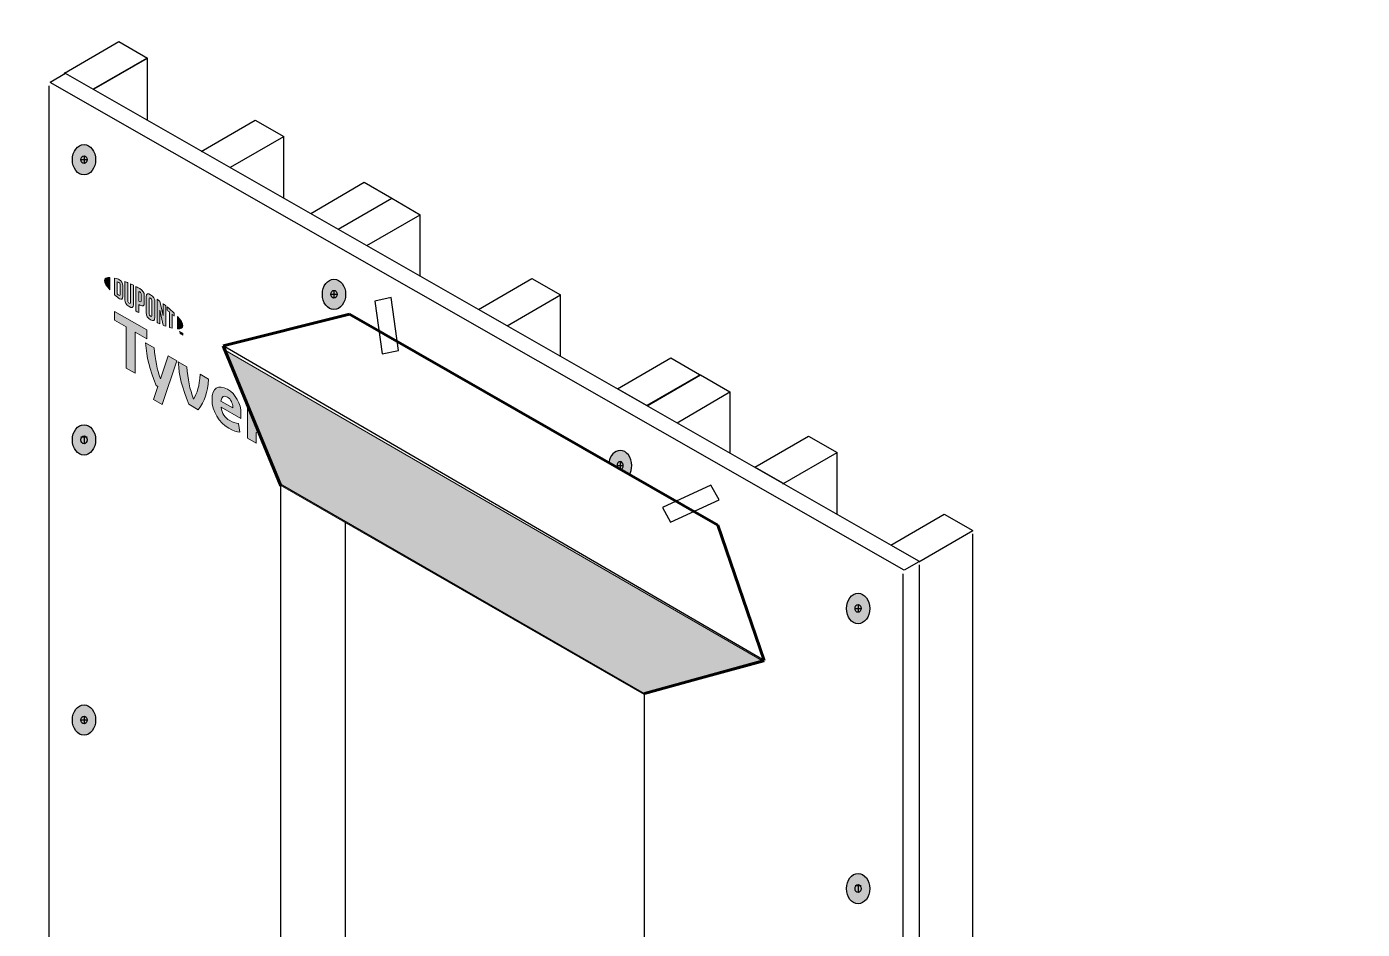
# Model space of a CAD drawing. Header units: inches. Extents: x -20.8 to 74.7, y -53.7 to 19.1.
# Drawn here: x -6.24 to -0.4, y 9.37 to 13.32 of the extents above; entities that cross this region are included whole.
import ezdxf

# ---------------------------------------------------------------- set-up
doc = ezdxf.new("R2010")
doc.units = ezdxf.units.IN
doc.header["$MEASUREMENT"] = 0
for name, color, linetype, lineweight in [('.ATI-HATCH', 7, 'Continuous', 0), ('G-ANNO-TTLB', 7, 'Continuous', 0), ('LOGOS', 7, 'Continuous', 0), ('TYVEK', 7, 'Continuous', 0)]:
    doc.layers.add(name, color=color, linetype=linetype, lineweight=lineweight)

# ---------------------------------------------------------------- blocks, each defined once
blk = doc.blocks.new('Block_115')
at = {"layer": 'TYVEK', "true_color": 0x003b71, "transparency": 33554687}
h = blk.add_hatch(color=156, dxfattribs=at)
h.dxf.hatch_style = 2
edge = h.paths.add_edge_path()
edge.add_spline(control_points=[(-3.5971, 11.3996), (-3.5971, 11.3853), (-3.6006, 11.372), (-3.6064, 11.3611), (-3.6064, 11.3611), (-3.645, 11.3832), (-3.645, 11.3832), (-3.645, 11.3832), (-3.6481, 11.385), (-3.6481, 11.385), (-3.6481, 11.385), (-3.6598, 11.3917), (-3.6598, 11.3917), (-3.6598, 11.3917), (-3.6978, 11.4135), (-3.6978, 11.4135), (-3.6929, 11.4435), (-3.6725, 11.466), (-3.6481, 11.466), (-3.6199, 11.466), (-3.5971, 11.4363), (-3.5971, 11.3996)], knot_values=[0, 0, 0, 0, 1, 1, 1, 2, 2, 2, 3, 3, 3, 4, 4, 4, 5, 5, 5, 6, 6, 6, 7, 7, 7, 7], degree=3, periodic=0)
at = {"layer": 'TYVEK', "color": 252, "lineweight": 25, "true_color": 0x838484}
blk.add_line((-3.6616, 11.4), (-3.6345, 11.4), dxfattribs=at)
blk.add_lwpolyline([(-3.6481, 11.4171), (-3.6481, 11.4), (-3.6481, 11.385)], dxfattribs=at)
at = {"layer": 'TYVEK', "color": 18, "lineweight": 25, "true_color": 0x000000}
blk.add_open_spline([(-3.5971, 11.3996), (-3.5971, 11.3853), (-3.6006, 11.372), (-3.6064, 11.3611), (-3.6064, 11.3611), (-3.645, 11.3832), (-3.645, 11.3832), (-3.645, 11.3832), (-3.6481, 11.385), (-3.6481, 11.385), (-3.6481, 11.385), (-3.6598, 11.3917), (-3.6598, 11.3917), (-3.6598, 11.3917), (-3.6978, 11.4135), (-3.6978, 11.4135), (-3.6929, 11.4435), (-3.6725, 11.466), (-3.6481, 11.466), (-3.6199, 11.466), (-3.5971, 11.4363), (-3.5971, 11.3996)], degree=3, knots=[0, 0, 0, 0, 1, 1, 1, 2, 2, 2, 3, 3, 3, 4, 4, 4, 5, 5, 5, 6, 6, 6, 7, 7, 7, 7], dxfattribs=at)
at = {"layer": 'TYVEK', "color": 252, "lineweight": 25, "true_color": 0x838484}
blk.add_open_spline([(-3.6345, 11.4), (-3.6345, 11.3918), (-3.6391, 11.385), (-3.645, 11.3832), (-3.645, 11.3832), (-3.6481, 11.385), (-3.6481, 11.385), (-3.6481, 11.385), (-3.6598, 11.3917), (-3.6598, 11.3917), (-3.661, 11.3942), (-3.6616, 11.397), (-3.6616, 11.4), (-3.6616, 11.4095), (-3.6554, 11.4171), (-3.6481, 11.4171), (-3.6406, 11.4171), (-3.6345, 11.4095), (-3.6345, 11.4)], degree=3, knots=[0, 0, 0, 0, 1, 1, 1, 2, 2, 2, 3, 3, 3, 4, 4, 4, 5, 5, 5, 6, 6, 6, 6], dxfattribs=at)
blk = doc.blocks.new('Block_116')
at = {"layer": 'TYVEK', "true_color": 0x003b71, "transparency": 33554687}
h = blk.add_hatch(color=156, dxfattribs=at)
h.dxf.hatch_style = 2
edge = h.paths.add_edge_path()
edge.add_ellipse((-4.8992, 12.1482), major_axis=(0, 0.0664), ratio=0.766948, start_angle=0, end_angle=360)
at = {"layer": 'TYVEK', "color": 252, "lineweight": 25, "true_color": 0x838484}
for p, q in [((-4.9128, 12.1486), (-4.8857, 12.1486)), ((-4.8992, 12.1657), (-4.8992, 12.1314))]:
    blk.add_line(p, q, dxfattribs=at)
at = {"layer": 'TYVEK', "color": 18, "lineweight": 25, "true_color": 0x000000}
blk.add_ellipse((-4.8992, 12.1482), major_axis=(0, 0.0664), ratio=0.766948, dxfattribs=at)
at = {"layer": 'TYVEK', "color": 252, "lineweight": 25, "true_color": 0x838484}
blk.add_ellipse((-4.8992, 12.1486), major_axis=(0, 0.0171), ratio=0.788846, dxfattribs=at)
blk = doc.blocks.new('Block_117')
at = {"layer": 'TYVEK', "color": 18, "lineweight": 25, "true_color": 0x000000}
blk.add_lwpolyline([(-5.9632, 12.76)], dxfattribs=at)
blk = doc.blocks.new('Block_114')
at = {"layer": 'TYVEK', "color": 18, "lineweight": 25, "true_color": 0x000000}
blk.add_lwpolyline([(-2.6566, 9.4495)], dxfattribs=at)
at = {"layer": 'TYVEK'}
for name in ['Block_117', 'Block_116', 'Block_115']:
    blk.add_blockref(name, (0, 0), dxfattribs=at)
blk = doc.blocks.new('Block_119')
at = {"layer": 'TYVEK', "true_color": 0x003b71, "transparency": 33554687}
h = blk.add_hatch(color=156, dxfattribs=at)
h.dxf.hatch_style = 2
edge = h.paths.add_edge_path()
edge.add_ellipse((-2.6076, 10.7753), major_axis=(0, 0.0664), ratio=0.766948, start_angle=0, end_angle=360)
at = {"layer": 'TYVEK', "color": 252, "lineweight": 25, "true_color": 0x838484}
for p, q in [((-2.6211, 10.7757), (-2.5941, 10.7757)), ((-2.6076, 10.7928), (-2.6076, 10.7586))]:
    blk.add_line(p, q, dxfattribs=at)
at = {"layer": 'TYVEK', "color": 18, "lineweight": 25, "true_color": 0x000000}
blk.add_ellipse((-2.6076, 10.7753), major_axis=(0, 0.0664), ratio=0.766948, dxfattribs=at)
at = {"layer": 'TYVEK', "color": 252, "lineweight": 25, "true_color": 0x838484}
blk.add_ellipse((-2.6076, 10.7757), major_axis=(0, 0.0171), ratio=0.788846, dxfattribs=at)
blk = doc.blocks.new('Block_120')
at = {"layer": 'TYVEK', "true_color": 0x003b71, "transparency": 33554687}
h = blk.add_hatch(color=156, dxfattribs=at)
h.dxf.hatch_style = 2
edge = h.paths.add_edge_path()
edge.add_ellipse((-2.6076, 4.6536), major_axis=(0, 0.0664), ratio=0.766948, start_angle=0, end_angle=360)
at = {"layer": 'TYVEK', "color": 252, "lineweight": 25, "true_color": 0x838484}
for p, q in [((-2.6211, 4.654), (-2.5941, 4.654)), ((-2.6076, 4.6712), (-2.6076, 4.6369))]:
    blk.add_line(p, q, dxfattribs=at)
at = {"layer": 'TYVEK', "color": 18, "lineweight": 25, "true_color": 0x000000}
blk.add_ellipse((-2.6076, 4.6536), major_axis=(0, 0.0664), ratio=0.766948, dxfattribs=at)
at = {"layer": 'TYVEK', "color": 252, "lineweight": 25, "true_color": 0x838484}
blk.add_ellipse((-2.6076, 4.654), major_axis=(0, 0.0171), ratio=0.788846, dxfattribs=at)
blk = doc.blocks.new('Block_121')
at = {"layer": 'TYVEK', "true_color": 0x003b71, "transparency": 33554687}
h = blk.add_hatch(color=156, dxfattribs=at)
h.dxf.hatch_style = 2
edge = h.paths.add_edge_path()
edge.add_ellipse((-2.6076, 8.3266), major_axis=(0, 0.0664), ratio=0.766948, start_angle=0, end_angle=360)
at = {"layer": 'TYVEK', "color": 252, "lineweight": 25, "true_color": 0x838484}
for p, q in [((-2.6211, 8.327), (-2.5941, 8.327)), ((-2.6076, 8.3442), (-2.6076, 8.3099))]:
    blk.add_line(p, q, dxfattribs=at)
at = {"layer": 'TYVEK', "color": 18, "lineweight": 25, "true_color": 0x000000}
blk.add_ellipse((-2.6076, 8.3266), major_axis=(0, 0.0664), ratio=0.766948, dxfattribs=at)
at = {"layer": 'TYVEK', "color": 252, "lineweight": 25, "true_color": 0x838484}
blk.add_ellipse((-2.6076, 8.327), major_axis=(0, 0.0171), ratio=0.788846, dxfattribs=at)
blk = doc.blocks.new('Block_122')
at = {"layer": 'TYVEK', "true_color": 0x003b71, "transparency": 33554687}
h = blk.add_hatch(color=156, dxfattribs=at)
h.dxf.hatch_style = 2
edge = h.paths.add_edge_path()
edge.add_ellipse((-2.6076, 9.551), major_axis=(0, 0.0664), ratio=0.766948, start_angle=0, end_angle=360)
at = {"layer": 'TYVEK', "color": 252, "lineweight": 25, "true_color": 0x838484}
for p, q in [((-2.6211, 9.5649), (-2.5941, 9.5649)), ((-2.6076, 9.5685), (-2.6076, 9.5342))]:
    blk.add_line(p, q, dxfattribs=at)
at = {"layer": 'TYVEK', "color": 18, "lineweight": 25, "true_color": 0x000000}
blk.add_ellipse((-2.6076, 9.551), major_axis=(0, 0.0664), ratio=0.766948, dxfattribs=at)
at = {"layer": 'TYVEK', "color": 252, "lineweight": 25, "true_color": 0x838484}
blk.add_ellipse((-2.6076, 9.5514), major_axis=(0, 0.0171), ratio=0.788846, dxfattribs=at)
blk = doc.blocks.new('Block_123')
at = {"layer": 'TYVEK', "true_color": 0x003b71, "transparency": 33554687}
h = blk.add_hatch(color=156, dxfattribs=at)
h.dxf.hatch_style = 2
edge = h.paths.add_edge_path()
edge.add_ellipse((-2.6076, 7.1023), major_axis=(0, 0.0664), ratio=0.766948, start_angle=0, end_angle=360)
at = {"layer": 'TYVEK', "color": 252, "lineweight": 25, "true_color": 0x838484}
for p, q in [((-2.6211, 7.1027), (-2.5941, 7.1027)), ((-2.6076, 7.1198), (-2.6076, 7.0856))]:
    blk.add_line(p, q, dxfattribs=at)
at = {"layer": 'TYVEK', "color": 18, "lineweight": 25, "true_color": 0x000000}
blk.add_ellipse((-2.6076, 7.1023), major_axis=(0, 0.0664), ratio=0.766948, dxfattribs=at)
at = {"layer": 'TYVEK', "color": 252, "lineweight": 25, "true_color": 0x838484}
blk.add_ellipse((-2.6076, 7.1027), major_axis=(0, 0.0171), ratio=0.788846, dxfattribs=at)
blk = doc.blocks.new('Block_124')
at = {"layer": 'TYVEK', "true_color": 0x003b71, "transparency": 33554687}
h = blk.add_hatch(color=156, dxfattribs=at)
h.dxf.hatch_style = 2
edge = h.paths.add_edge_path()
edge.add_ellipse((-2.6076, 5.878), major_axis=(0, 0.0664), ratio=0.766948, start_angle=0, end_angle=360)
at = {"layer": 'TYVEK', "color": 252, "lineweight": 25, "true_color": 0x838484}
for p, q in [((-2.6211, 5.8784), (-2.5941, 5.8784)), ((-2.6076, 5.8955), (-2.6076, 5.8612))]:
    blk.add_line(p, q, dxfattribs=at)
at = {"layer": 'TYVEK', "color": 18, "lineweight": 25, "true_color": 0x000000}
blk.add_ellipse((-2.6076, 5.878), major_axis=(0, 0.0664), ratio=0.766948, dxfattribs=at)
at = {"layer": 'TYVEK', "color": 252, "lineweight": 25, "true_color": 0x838484}
blk.add_ellipse((-2.6076, 5.8784), major_axis=(0, 0.0171), ratio=0.788846, dxfattribs=at)
blk = doc.blocks.new('Block_118')
at = {"layer": 'TYVEK'}
for name in ['Block_119', 'Block_122', 'Block_121', 'Block_123', 'Block_124', 'Block_120']:
    blk.add_blockref(name, (0, 0), dxfattribs=at)
blk = doc.blocks.new('Block_126')
at = {"layer": 'TYVEK', "true_color": 0x003b71, "transparency": 33554687}
h = blk.add_hatch(color=156, dxfattribs=at)
h.dxf.hatch_style = 2
edge = h.paths.add_edge_path()
edge.add_ellipse((-5.9922, 12.7364), major_axis=(0, 0.0664), ratio=0.766948, start_angle=0, end_angle=360)
at = {"layer": 'TYVEK', "color": 252, "lineweight": 25, "true_color": 0x838484}
for p, q in [((-6.0057, 12.7369), (-5.9787, 12.7369)), ((-5.9922, 12.754), (-5.9922, 12.7197))]:
    blk.add_line(p, q, dxfattribs=at)
at = {"layer": 'TYVEK', "color": 18, "lineweight": 25, "true_color": 0x000000}
blk.add_ellipse((-5.9922, 12.7364), major_axis=(0, 0.0664), ratio=0.766948, dxfattribs=at)
at = {"layer": 'TYVEK', "color": 252, "lineweight": 25, "true_color": 0x838484}
blk.add_ellipse((-5.9922, 12.7369), major_axis=(0, 0.0171), ratio=0.788846, dxfattribs=at)
blk = doc.blocks.new('Block_127')
at = {"layer": 'TYVEK', "true_color": 0x003b71, "transparency": 33554687}
h = blk.add_hatch(color=156, dxfattribs=at)
h.dxf.hatch_style = 2
edge = h.paths.add_edge_path()
edge.add_ellipse((-5.9922, 6.6148), major_axis=(0, 0.0664), ratio=0.766948, start_angle=0, end_angle=360)
at = {"layer": 'TYVEK', "color": 252, "lineweight": 25, "true_color": 0x838484}
for p, q in [((-6.0057, 6.6152), (-5.9787, 6.6152)), ((-5.9922, 6.6323), (-5.9922, 6.5981))]:
    blk.add_line(p, q, dxfattribs=at)
at = {"layer": 'TYVEK', "color": 18, "lineweight": 25, "true_color": 0x000000}
blk.add_ellipse((-5.9922, 6.6148), major_axis=(0, 0.0664), ratio=0.766948, dxfattribs=at)
at = {"layer": 'TYVEK', "color": 252, "lineweight": 25, "true_color": 0x838484}
blk.add_ellipse((-5.9922, 6.6152), major_axis=(0, 0.0171), ratio=0.788846, dxfattribs=at)
blk = doc.blocks.new('Block_128')
at = {"layer": 'TYVEK', "true_color": 0x003b71, "transparency": 33554687}
h = blk.add_hatch(color=156, dxfattribs=at)
h.dxf.hatch_style = 2
edge = h.paths.add_edge_path()
edge.add_ellipse((-5.9922, 10.2878), major_axis=(0, 0.0664), ratio=0.766948, start_angle=0, end_angle=360)
at = {"layer": 'TYVEK', "color": 252, "lineweight": 25, "true_color": 0x838484}
for p, q in [((-6.0057, 10.2882), (-5.9787, 10.2882)), ((-5.9922, 10.3053), (-5.9922, 10.2711))]:
    blk.add_line(p, q, dxfattribs=at)
at = {"layer": 'TYVEK', "color": 18, "lineweight": 25, "true_color": 0x000000}
blk.add_ellipse((-5.9922, 10.2878), major_axis=(0, 0.0664), ratio=0.766948, dxfattribs=at)
at = {"layer": 'TYVEK', "color": 252, "lineweight": 25, "true_color": 0x838484}
blk.add_ellipse((-5.9922, 10.2882), major_axis=(0, 0.0171), ratio=0.788846, dxfattribs=at)
blk = doc.blocks.new('Block_129')
at = {"layer": 'TYVEK', "true_color": 0x003b71, "transparency": 33554687}
h = blk.add_hatch(color=156, dxfattribs=at)
h.dxf.hatch_style = 2
edge = h.paths.add_edge_path()
edge.add_ellipse((-5.9922, 11.5121), major_axis=(0, 0.0664), ratio=0.766948, start_angle=0, end_angle=360)
at = {"layer": 'TYVEK', "color": 252, "lineweight": 25, "true_color": 0x838484}
for p, q in [((-6.0057, 11.5261), (-5.9787, 11.5261)), ((-5.9922, 11.5297), (-5.9922, 11.4954))]:
    blk.add_line(p, q, dxfattribs=at)
at = {"layer": 'TYVEK', "color": 18, "lineweight": 25, "true_color": 0x000000}
blk.add_ellipse((-5.9922, 11.5121), major_axis=(0, 0.0664), ratio=0.766948, dxfattribs=at)
at = {"layer": 'TYVEK', "color": 252, "lineweight": 25, "true_color": 0x838484}
blk.add_ellipse((-5.9922, 11.5125), major_axis=(0, 0.0171), ratio=0.788846, dxfattribs=at)
blk = doc.blocks.new('Block_130')
at = {"layer": 'TYVEK', "true_color": 0x003b71, "transparency": 33554687}
h = blk.add_hatch(color=156, dxfattribs=at)
h.dxf.hatch_style = 2
edge = h.paths.add_edge_path()
edge.add_ellipse((-5.9922, 9.0634), major_axis=(0, 0.0664), ratio=0.766948, start_angle=0, end_angle=360)
at = {"layer": 'TYVEK', "color": 252, "lineweight": 25, "true_color": 0x838484}
for p, q in [((-6.0057, 9.0639), (-5.9787, 9.0639)), ((-5.9922, 9.081), (-5.9922, 9.0467))]:
    blk.add_line(p, q, dxfattribs=at)
at = {"layer": 'TYVEK', "color": 18, "lineweight": 25, "true_color": 0x000000}
blk.add_ellipse((-5.9922, 9.0634), major_axis=(0, 0.0664), ratio=0.766948, dxfattribs=at)
at = {"layer": 'TYVEK', "color": 252, "lineweight": 25, "true_color": 0x838484}
blk.add_ellipse((-5.9922, 9.0639), major_axis=(0, 0.0171), ratio=0.788846, dxfattribs=at)
blk = doc.blocks.new('Block_131')
at = {"layer": 'TYVEK', "true_color": 0x003b71, "transparency": 33554687}
h = blk.add_hatch(color=156, dxfattribs=at)
h.dxf.hatch_style = 2
edge = h.paths.add_edge_path()
edge.add_ellipse((-5.9922, 7.8391), major_axis=(0, 0.0664), ratio=0.766948, start_angle=0, end_angle=360)
at = {"layer": 'TYVEK', "color": 252, "lineweight": 25, "true_color": 0x838484}
for p, q in [((-6.0057, 7.8395), (-5.9787, 7.8395)), ((-5.9922, 7.8567), (-5.9922, 7.8224))]:
    blk.add_line(p, q, dxfattribs=at)
at = {"layer": 'TYVEK', "color": 18, "lineweight": 25, "true_color": 0x000000}
blk.add_ellipse((-5.9922, 7.8391), major_axis=(0, 0.0664), ratio=0.766948, dxfattribs=at)
at = {"layer": 'TYVEK', "color": 252, "lineweight": 25, "true_color": 0x838484}
blk.add_ellipse((-5.9922, 7.8395), major_axis=(0, 0.0171), ratio=0.788846, dxfattribs=at)
blk = doc.blocks.new('Block_125')
at = {"layer": 'TYVEK'}
for name in ['Block_126', 'Block_129', 'Block_128', 'Block_130', 'Block_131', 'Block_127']:
    blk.add_blockref(name, (0, 0), dxfattribs=at)
blk = doc.blocks.new('Block_686')
at = {"layer": 'LOGOS', "true_color": 0x838484, "transparency": 33554687}
h = blk.add_hatch(color=252, dxfattribs=at)
h.dxf.hatch_style = 2
edge = h.paths.add_edge_path()
edge.add_spline(control_points=[(-5.9021, 12.2083), (-5.9021, 12.1982), (-5.8937, 12.1839), (-5.8788, 12.1673), (-5.8788, 12.1673), (-5.8788, 12.2221), (-5.8788, 12.2221), (-5.8937, 12.2226), (-5.9021, 12.2182), (-5.9021, 12.2083)], knot_values=[0, 0, 0, 0, 1, 1, 1, 2, 2, 2, 3, 3, 3, 3], degree=3, periodic=0)
h = blk.add_hatch(color=252, dxfattribs=at)
h.dxf.hatch_style = 2
edge = h.paths.add_edge_path()
edge.add_spline(control_points=[(-5.8343, 12.1467), (-5.8343, 12.1425), (-5.8366, 12.1424), (-5.8392, 12.1439), (-5.8411, 12.145), (-5.8443, 12.1478), (-5.847, 12.15), (-5.847, 12.15), (-5.847, 12.2024), (-5.847, 12.2024), (-5.8443, 12.2017), (-5.8411, 12.2007), (-5.8392, 12.1996), (-5.8366, 12.1981), (-5.8343, 12.1953), (-5.8343, 12.1911), (-5.8343, 12.1911), (-5.8343, 12.1467), (-5.8343, 12.1467)], knot_values=[0, 0, 0, 0, 1, 1, 1, 2, 2, 2, 3, 3, 3, 4, 4, 4, 5, 5, 5, 6, 6, 6, 6], degree=3, periodic=0)
edge = h.paths.add_edge_path()
edge.add_spline(control_points=[(-5.8374, 12.2122), (-5.8416, 12.2146), (-5.8475, 12.2167), (-5.8584, 12.219), (-5.8584, 12.219), (-5.8584, 12.1465), (-5.8584, 12.1465), (-5.8488, 12.1378), (-5.8416, 12.1315), (-5.8374, 12.1292), (-5.8279, 12.1238), (-5.8225, 12.1272), (-5.8225, 12.1381), (-5.8225, 12.1381), (-5.8225, 12.1863), (-5.8225, 12.1863), (-5.8225, 12.197), (-5.8279, 12.2067), (-5.8374, 12.2122)], knot_values=[0, 0, 0, 0, 1, 1, 1, 2, 2, 2, 3, 3, 3, 4, 4, 4, 5, 5, 5, 6, 6, 6, 6], degree=3, periodic=0)
h = blk.add_hatch(color=252, dxfattribs=at)
h.dxf.hatch_style = 2
edge = h.paths.add_edge_path()
edge.add_spline(control_points=[(-5.7893, 12.1122), (-5.7893, 12.108), (-5.7905, 12.1061), (-5.7951, 12.1093), (-5.7996, 12.1126), (-5.8008, 12.1154), (-5.8008, 12.1204), (-5.8008, 12.1204), (-5.8008, 12.1994), (-5.8008, 12.1994), (-5.8038, 12.2007), (-5.8104, 12.2035), (-5.8133, 12.2047), (-5.8133, 12.2047), (-5.8133, 12.1248), (-5.8133, 12.1248), (-5.8133, 12.1121), (-5.8079, 12.104), (-5.7951, 12.0949), (-5.7834, 12.0866), (-5.7763, 12.0893), (-5.7763, 12.1034), (-5.7763, 12.1034), (-5.7763, 12.1878), (-5.7763, 12.1878), (-5.7787, 12.1891), (-5.7867, 12.1929), (-5.7893, 12.1941), (-5.7893, 12.1941), (-5.7893, 12.1122), (-5.7893, 12.1122)], knot_values=[0, 0, 0, 0, 1, 1, 1, 2, 2, 2, 3, 3, 3, 4, 4, 4, 5, 5, 5, 6, 6, 6, 7, 7, 7, 8, 8, 8, 9, 9, 9, 10, 10, 10, 10], degree=3, periodic=0)
h = blk.add_hatch(color=252, dxfattribs=at)
h.dxf.hatch_style = 2
edge = h.paths.add_edge_path()
edge.add_spline(control_points=[(-5.7418, 12.1195), (-5.7418, 12.1149), (-5.7432, 12.1134), (-5.7485, 12.1164), (-5.7485, 12.1164), (-5.7531, 12.119), (-5.7531, 12.119), (-5.7531, 12.119), (-5.7531, 12.161), (-5.7531, 12.161), (-5.751, 12.16), (-5.7499, 12.1593), (-5.7488, 12.1586), (-5.7429, 12.1553), (-5.7418, 12.1522), (-5.7418, 12.1475), (-5.7418, 12.1475), (-5.7418, 12.1195), (-5.7418, 12.1195)], knot_values=[0, 0, 0, 0, 1, 1, 1, 2, 2, 2, 3, 3, 3, 4, 4, 4, 5, 5, 5, 6, 6, 6, 6], degree=3, periodic=0)
edge = h.paths.add_edge_path()
edge.add_spline(control_points=[(-5.7479, 12.1731), (-5.7502, 12.1743), (-5.7585, 12.1788), (-5.7661, 12.1827), (-5.7661, 12.1827), (-5.7661, 12.0764), (-5.7661, 12.0764), (-5.7635, 12.0747), (-5.7567, 12.0704), (-5.7531, 12.0682), (-5.7531, 12.0682), (-5.7531, 12.1043), (-5.7531, 12.1043), (-5.7531, 12.1043), (-5.7479, 12.1014), (-5.7479, 12.1014), (-5.7343, 12.0935), (-5.7286, 12.0972), (-5.7286, 12.1107), (-5.7286, 12.1107), (-5.7286, 12.1421), (-5.7286, 12.1421), (-5.7286, 12.1553), (-5.735, 12.1656), (-5.7479, 12.1731)], knot_values=[0, 0, 0, 0, 1, 1, 1, 2, 2, 2, 3, 3, 3, 4, 4, 4, 5, 5, 5, 6, 6, 6, 7, 7, 7, 8, 8, 8, 8], degree=3, periodic=0)
h = blk.add_hatch(color=252, dxfattribs=at)
h.dxf.hatch_style = 2
edge = h.paths.add_edge_path()
edge.add_spline(control_points=[(-5.6953, 12.0554), (-5.6953, 12.0513), (-5.6964, 12.0499), (-5.7011, 12.0524), (-5.7059, 12.0549), (-5.7071, 12.0579), (-5.7071, 12.0624), (-5.7071, 12.0624), (-5.7071, 12.1286), (-5.7071, 12.1286), (-5.7071, 12.1329), (-5.7059, 12.1346), (-5.7011, 12.1317), (-5.6964, 12.1289), (-5.6953, 12.126), (-5.6953, 12.1218), (-5.6953, 12.1218), (-5.6953, 12.0554), (-5.6953, 12.0554)], knot_values=[0, 0, 0, 0, 1, 1, 1, 2, 2, 2, 3, 3, 3, 4, 4, 4, 5, 5, 5, 6, 6, 6, 6], degree=3, periodic=0)
edge = h.paths.add_edge_path()
edge.add_spline(control_points=[(-5.7011, 12.1465), (-5.7132, 12.1542), (-5.7203, 12.1522), (-5.7203, 12.1382), (-5.7203, 12.1382), (-5.7203, 12.0688), (-5.7203, 12.0688), (-5.7203, 12.0539), (-5.7138, 12.0442), (-5.7011, 12.0374), (-5.6886, 12.0309), (-5.6821, 12.0325), (-5.6821, 12.0482), (-5.6821, 12.0482), (-5.6821, 12.1146), (-5.6821, 12.1146), (-5.6821, 12.1296), (-5.6879, 12.1384), (-5.7011, 12.1465)], knot_values=[0, 0, 0, 0, 1, 1, 1, 2, 2, 2, 3, 3, 3, 4, 4, 4, 5, 5, 5, 6, 6, 6, 6], degree=3, periodic=0)
h = blk.add_hatch(color=252, dxfattribs=at)
h.dxf.hatch_style = 2
edge = h.paths.add_edge_path()
edge.add_spline(control_points=[(-5.6459, 12.0555), (-5.6459, 12.0555), (-5.6604, 12.1179), (-5.6604, 12.1179), (-5.6643, 12.1208), (-5.6691, 12.1241), (-5.6727, 12.1266), (-5.6727, 12.1266), (-5.6727, 12.0246), (-5.6727, 12.0246), (-5.6702, 12.0234), (-5.6636, 12.0205), (-5.6602, 12.019), (-5.6602, 12.019), (-5.6612, 12.0797), (-5.6612, 12.0797), (-5.6612, 12.0797), (-5.6459, 12.0131), (-5.6459, 12.0131), (-5.6427, 12.0119), (-5.6379, 12.0101), (-5.6348, 12.0089), (-5.6348, 12.0089), (-5.6348, 12.0986), (-5.6348, 12.0986), (-5.6381, 12.1012), (-5.644, 12.1058), (-5.6468, 12.1079), (-5.6468, 12.1079), (-5.6459, 12.0555), (-5.6459, 12.0555)], knot_values=[0, 0, 0, 0, 1, 1, 1, 2, 2, 2, 3, 3, 3, 4, 4, 4, 5, 5, 5, 6, 6, 6, 7, 7, 7, 8, 8, 8, 9, 9, 9, 10, 10, 10, 10], degree=3, periodic=0)
h = blk.add_hatch(color=252, dxfattribs=at)
h.dxf.hatch_style = 2
edge = h.paths.add_edge_path()
edge.add_spline(control_points=[(-5.6284, 12.0792), (-5.6251, 12.0767), (-5.622, 12.0741), (-5.6189, 12.0715), (-5.6189, 12.0715), (-5.6189, 12.0037), (-5.6189, 12.0037), (-5.616, 12.0028), (-5.6107, 12.0013), (-5.6072, 12.0005), (-5.6072, 12.0005), (-5.6072, 12.0616), (-5.6072, 12.0616), (-5.6038, 12.0586), (-5.6006, 12.0558), (-5.5977, 12.0531), (-5.5977, 12.0531), (-5.5977, 12.0662), (-5.5977, 12.0662), (-5.6069, 12.0752), (-5.6168, 12.0839), (-5.6284, 12.0934), (-5.6284, 12.0934), (-5.6284, 12.0792), (-5.6284, 12.0792)], knot_values=[0, 0, 0, 0, 1, 1, 1, 2, 2, 2, 3, 3, 3, 4, 4, 4, 5, 5, 5, 6, 6, 6, 7, 7, 7, 8, 8, 8, 8], degree=3, periodic=0)
h = blk.add_hatch(color=252, dxfattribs=at)
h.dxf.hatch_style = 2
edge = h.paths.add_edge_path()
edge.add_spline(control_points=[(-5.5604, 12.0109), (-5.5604, 12.0009), (-5.5689, 11.9964), (-5.5837, 11.9969), (-5.5837, 11.9969), (-5.5837, 12.0517), (-5.5837, 12.0517), (-5.5689, 12.0351), (-5.5604, 12.0209), (-5.5604, 12.0109)], knot_values=[0, 0, 0, 0, 1, 1, 1, 2, 2, 2, 3, 3, 3, 3], degree=3, periodic=0)
h = blk.add_hatch(color=252, dxfattribs=at)
h.dxf.hatch_style = 2
edge = h.paths.add_edge_path()
edge.add_spline(control_points=[(-5.5743, 11.986), (-5.5743, 11.986), (-5.5743, 11.9846), (-5.5743, 11.9846), (-5.5743, 11.9846), (-5.5723, 11.9835), (-5.5723, 11.9835), (-5.5723, 11.9835), (-5.5723, 11.977), (-5.5723, 11.977), (-5.5723, 11.977), (-5.5709, 11.9761), (-5.5709, 11.9761), (-5.5709, 11.9761), (-5.5709, 11.9827), (-5.5709, 11.9827), (-5.5709, 11.9827), (-5.5688, 11.9814), (-5.5688, 11.9814), (-5.5688, 11.9814), (-5.5688, 11.9828), (-5.5688, 11.9828), (-5.5688, 11.9828), (-5.5743, 11.986), (-5.5743, 11.986)], knot_values=[0, 0, 0, 0, 1, 1, 1, 2, 2, 2, 3, 3, 3, 4, 4, 4, 5, 5, 5, 6, 6, 6, 7, 7, 7, 8, 8, 8, 8], degree=3, periodic=0)
edge = h.paths.add_edge_path()
edge.add_spline(control_points=[(-5.5617, 11.9788), (-5.5617, 11.9788), (-5.5638, 11.9763), (-5.5638, 11.9763), (-5.5638, 11.9763), (-5.5659, 11.9811), (-5.5659, 11.9811), (-5.5659, 11.9811), (-5.5673, 11.982), (-5.5673, 11.982), (-5.5673, 11.982), (-5.5673, 11.974), (-5.5673, 11.974), (-5.5673, 11.974), (-5.566, 11.9734), (-5.566, 11.9734), (-5.566, 11.9734), (-5.566, 11.9789), (-5.566, 11.9789), (-5.566, 11.9789), (-5.5639, 11.9739), (-5.5639, 11.9739), (-5.5639, 11.9739), (-5.5638, 11.9739), (-5.5638, 11.9739), (-5.5638, 11.9739), (-5.5617, 11.9764), (-5.5617, 11.9764), (-5.5617, 11.9764), (-5.5617, 11.9709), (-5.5617, 11.9709), (-5.5617, 11.9709), (-5.5604, 11.97), (-5.5604, 11.97), (-5.5604, 11.97), (-5.5604, 11.9779), (-5.5604, 11.9779), (-5.5604, 11.9779), (-5.5617, 11.9788), (-5.5617, 11.9788)], knot_values=[0, 0, 0, 0, 1, 1, 1, 2, 2, 2, 3, 3, 3, 4, 4, 4, 5, 5, 5, 6, 6, 6, 7, 7, 7, 8, 8, 8, 9, 9, 9, 10, 10, 10, 11, 11, 11, 12, 12, 12, 13, 13, 13, 13], degree=3, periodic=0)
at = {"layer": 'LOGOS'}
for points, knots in [([(-5.9021, 12.2083), (-5.9021, 12.1982), (-5.8937, 12.1839), (-5.8788, 12.1673), (-5.8788, 12.1673), (-5.8788, 12.2221), (-5.8788, 12.2221), (-5.8937, 12.2226), (-5.9021, 12.2182), (-5.9021, 12.2083)], [0, 0, 0, 0, 1, 1, 1, 2, 2, 2, 3, 3, 3, 3]), ([(-5.8374, 12.2122), (-5.8416, 12.2146), (-5.8475, 12.2167), (-5.8584, 12.219), (-5.8584, 12.219), (-5.8584, 12.1465), (-5.8584, 12.1465), (-5.8488, 12.1378), (-5.8416, 12.1315), (-5.8374, 12.1292), (-5.8279, 12.1238), (-5.8225, 12.1272), (-5.8225, 12.1381), (-5.8225, 12.1381), (-5.8225, 12.1863), (-5.8225, 12.1863), (-5.8225, 12.197), (-5.8279, 12.2067), (-5.8374, 12.2122)], [0, 0, 0, 0, 1, 1, 1, 2, 2, 2, 3, 3, 3, 4, 4, 4, 5, 5, 5, 6, 6, 6, 6]), ([(-5.7893, 12.1122), (-5.7893, 12.108), (-5.7905, 12.1061), (-5.7951, 12.1093), (-5.7996, 12.1126), (-5.8008, 12.1154), (-5.8008, 12.1204), (-5.8008, 12.1204), (-5.8008, 12.1994), (-5.8008, 12.1994), (-5.8038, 12.2007), (-5.8104, 12.2035), (-5.8133, 12.2047), (-5.8133, 12.2047), (-5.8133, 12.1248), (-5.8133, 12.1248), (-5.8133, 12.1121), (-5.8079, 12.104), (-5.7951, 12.0949), (-5.7834, 12.0866), (-5.7763, 12.0893), (-5.7763, 12.1034), (-5.7763, 12.1034), (-5.7763, 12.1878), (-5.7763, 12.1878), (-5.7787, 12.1891), (-5.7867, 12.1929), (-5.7893, 12.1941), (-5.7893, 12.1941), (-5.7893, 12.1122), (-5.7893, 12.1122)], [0, 0, 0, 0, 1, 1, 1, 2, 2, 2, 3, 3, 3, 4, 4, 4, 5, 5, 5, 6, 6, 6, 7, 7, 7, 8, 8, 8, 9, 9, 9, 10, 10, 10, 10]), ([(-5.8343, 12.1467), (-5.8343, 12.1425), (-5.8366, 12.1424), (-5.8392, 12.1439), (-5.8411, 12.145), (-5.8443, 12.1478), (-5.847, 12.15), (-5.847, 12.15), (-5.847, 12.2024), (-5.847, 12.2024), (-5.8443, 12.2017), (-5.8411, 12.2007), (-5.8392, 12.1996), (-5.8366, 12.1981), (-5.8343, 12.1953), (-5.8343, 12.1911), (-5.8343, 12.1911), (-5.8343, 12.1467), (-5.8343, 12.1467)], [0, 0, 0, 0, 1, 1, 1, 2, 2, 2, 3, 3, 3, 4, 4, 4, 5, 5, 5, 6, 6, 6, 6]), ([(-5.7479, 12.1731), (-5.7502, 12.1743), (-5.7585, 12.1788), (-5.7661, 12.1827), (-5.7661, 12.1827), (-5.7661, 12.0764), (-5.7661, 12.0764), (-5.7635, 12.0747), (-5.7567, 12.0704), (-5.7531, 12.0682), (-5.7531, 12.0682), (-5.7531, 12.1043), (-5.7531, 12.1043), (-5.7531, 12.1043), (-5.7479, 12.1014), (-5.7479, 12.1014), (-5.7343, 12.0935), (-5.7286, 12.0972), (-5.7286, 12.1107), (-5.7286, 12.1107), (-5.7286, 12.1421), (-5.7286, 12.1421), (-5.7286, 12.1553), (-5.735, 12.1656), (-5.7479, 12.1731)], [0, 0, 0, 0, 1, 1, 1, 2, 2, 2, 3, 3, 3, 4, 4, 4, 5, 5, 5, 6, 6, 6, 7, 7, 7, 8, 8, 8, 8]), ([(-5.7418, 12.1195), (-5.7418, 12.1149), (-5.7432, 12.1134), (-5.7485, 12.1164), (-5.7485, 12.1164), (-5.7531, 12.119), (-5.7531, 12.119), (-5.7531, 12.119), (-5.7531, 12.161), (-5.7531, 12.161), (-5.751, 12.16), (-5.7499, 12.1593), (-5.7488, 12.1586), (-5.7429, 12.1553), (-5.7418, 12.1522), (-5.7418, 12.1475), (-5.7418, 12.1475), (-5.7418, 12.1195), (-5.7418, 12.1195)], [0, 0, 0, 0, 1, 1, 1, 2, 2, 2, 3, 3, 3, 4, 4, 4, 5, 5, 5, 6, 6, 6, 6]), ([(-5.7011, 12.1465), (-5.7132, 12.1542), (-5.7203, 12.1522), (-5.7203, 12.1382), (-5.7203, 12.1382), (-5.7203, 12.0688), (-5.7203, 12.0688), (-5.7203, 12.0539), (-5.7138, 12.0442), (-5.7011, 12.0374), (-5.6886, 12.0309), (-5.6821, 12.0325), (-5.6821, 12.0482), (-5.6821, 12.0482), (-5.6821, 12.1146), (-5.6821, 12.1146), (-5.6821, 12.1296), (-5.6879, 12.1384), (-5.7011, 12.1465)], [0, 0, 0, 0, 1, 1, 1, 2, 2, 2, 3, 3, 3, 4, 4, 4, 5, 5, 5, 6, 6, 6, 6]), ([(-5.6953, 12.0554), (-5.6953, 12.0513), (-5.6964, 12.0499), (-5.7011, 12.0524), (-5.7059, 12.0549), (-5.7071, 12.0579), (-5.7071, 12.0624), (-5.7071, 12.0624), (-5.7071, 12.1286), (-5.7071, 12.1286), (-5.7071, 12.1329), (-5.7059, 12.1346), (-5.7011, 12.1317), (-5.6964, 12.1289), (-5.6953, 12.126), (-5.6953, 12.1218), (-5.6953, 12.1218), (-5.6953, 12.0554), (-5.6953, 12.0554)], [0, 0, 0, 0, 1, 1, 1, 2, 2, 2, 3, 3, 3, 4, 4, 4, 5, 5, 5, 6, 6, 6, 6]), ([(-5.6459, 12.0555), (-5.6459, 12.0555), (-5.6604, 12.1179), (-5.6604, 12.1179), (-5.6643, 12.1208), (-5.6691, 12.1241), (-5.6727, 12.1266), (-5.6727, 12.1266), (-5.6727, 12.0246), (-5.6727, 12.0246), (-5.6702, 12.0234), (-5.6636, 12.0205), (-5.6602, 12.019), (-5.6602, 12.019), (-5.6612, 12.0797), (-5.6612, 12.0797), (-5.6612, 12.0797), (-5.6459, 12.0131), (-5.6459, 12.0131), (-5.6427, 12.0119), (-5.6379, 12.0101), (-5.6348, 12.0089), (-5.6348, 12.0089), (-5.6348, 12.0986), (-5.6348, 12.0986), (-5.6381, 12.1012), (-5.644, 12.1058), (-5.6468, 12.1079), (-5.6468, 12.1079), (-5.6459, 12.0555), (-5.6459, 12.0555)], [0, 0, 0, 0, 1, 1, 1, 2, 2, 2, 3, 3, 3, 4, 4, 4, 5, 5, 5, 6, 6, 6, 7, 7, 7, 8, 8, 8, 9, 9, 9, 10, 10, 10, 10]), ([(-5.6284, 12.0792), (-5.6251, 12.0767), (-5.622, 12.0741), (-5.6189, 12.0715), (-5.6189, 12.0715), (-5.6189, 12.0037), (-5.6189, 12.0037), (-5.616, 12.0028), (-5.6107, 12.0013), (-5.6072, 12.0005), (-5.6072, 12.0005), (-5.6072, 12.0616), (-5.6072, 12.0616), (-5.6038, 12.0586), (-5.6006, 12.0558), (-5.5977, 12.0531), (-5.5977, 12.0531), (-5.5977, 12.0662), (-5.5977, 12.0662), (-5.6069, 12.0752), (-5.6168, 12.0839), (-5.6284, 12.0934), (-5.6284, 12.0934), (-5.6284, 12.0792), (-5.6284, 12.0792)], [0, 0, 0, 0, 1, 1, 1, 2, 2, 2, 3, 3, 3, 4, 4, 4, 5, 5, 5, 6, 6, 6, 7, 7, 7, 8, 8, 8, 8]), ([(-5.5604, 12.0109), (-5.5604, 12.0009), (-5.5689, 11.9964), (-5.5837, 11.9969), (-5.5837, 11.9969), (-5.5837, 12.0517), (-5.5837, 12.0517), (-5.5689, 12.0351), (-5.5604, 12.0209), (-5.5604, 12.0109)], [0, 0, 0, 0, 1, 1, 1, 2, 2, 2, 3, 3, 3, 3]), ([(-5.5743, 11.986), (-5.5743, 11.986), (-5.5743, 11.9846), (-5.5743, 11.9846), (-5.5743, 11.9846), (-5.5723, 11.9835), (-5.5723, 11.9835), (-5.5723, 11.9835), (-5.5723, 11.977), (-5.5723, 11.977), (-5.5723, 11.977), (-5.5709, 11.9761), (-5.5709, 11.9761), (-5.5709, 11.9761), (-5.5709, 11.9827), (-5.5709, 11.9827), (-5.5709, 11.9827), (-5.5688, 11.9814), (-5.5688, 11.9814), (-5.5688, 11.9814), (-5.5688, 11.9828), (-5.5688, 11.9828), (-5.5688, 11.9828), (-5.5743, 11.986), (-5.5743, 11.986)], [0, 0, 0, 0, 1, 1, 1, 2, 2, 2, 3, 3, 3, 4, 4, 4, 5, 5, 5, 6, 6, 6, 7, 7, 7, 8, 8, 8, 8]), ([(-5.5617, 11.9788), (-5.5617, 11.9788), (-5.5638, 11.9763), (-5.5638, 11.9763), (-5.5638, 11.9763), (-5.5659, 11.9811), (-5.5659, 11.9811), (-5.5659, 11.9811), (-5.5673, 11.982), (-5.5673, 11.982), (-5.5673, 11.982), (-5.5673, 11.974), (-5.5673, 11.974), (-5.5673, 11.974), (-5.566, 11.9734), (-5.566, 11.9734), (-5.566, 11.9734), (-5.566, 11.9789), (-5.566, 11.9789), (-5.566, 11.9789), (-5.5639, 11.9739), (-5.5639, 11.9739), (-5.5639, 11.9739), (-5.5638, 11.9739), (-5.5638, 11.9739), (-5.5638, 11.9739), (-5.5617, 11.9764), (-5.5617, 11.9764), (-5.5617, 11.9764), (-5.5617, 11.9709), (-5.5617, 11.9709), (-5.5617, 11.9709), (-5.5604, 11.97), (-5.5604, 11.97), (-5.5604, 11.97), (-5.5604, 11.9779), (-5.5604, 11.9779), (-5.5604, 11.9779), (-5.5617, 11.9788), (-5.5617, 11.9788)], [0, 0, 0, 0, 1, 1, 1, 2, 2, 2, 3, 3, 3, 4, 4, 4, 5, 5, 5, 6, 6, 6, 7, 7, 7, 8, 8, 8, 9, 9, 9, 10, 10, 10, 11, 11, 11, 12, 12, 12, 13, 13, 13, 13])]:
    blk.add_open_spline(points, degree=3, knots=knots, dxfattribs=at)
blk = doc.blocks.new('Block_690')
at = {"layer": 'LOGOS', "true_color": 0x838484, "transparency": 33554687}
h = blk.add_hatch(color=252, dxfattribs=at)
h.dxf.hatch_style = 2
h.paths.add_polyline_path([(-5.718, 11.9925), (-5.8583, 12.0735), (-5.8583, 12.0354), (-5.8077, 12.0061), (-5.8077, 11.8256), (-5.7687, 11.8032), (-5.7687, 11.9836), (-5.718, 11.9544)])
h = blk.add_hatch(color=252, dxfattribs=at)
h.dxf.hatch_style = 2
edge = h.paths.add_edge_path()
edge.add_spline(control_points=[(-5.4848, 11.7988), (-5.4873, 11.7468), (-5.4976, 11.7166), (-5.5137, 11.6906), (-5.5292, 11.7348), (-5.5393, 11.7769), (-5.5423, 11.832), (-5.5423, 11.832), (-5.5802, 11.8539), (-5.5802, 11.8539), (-5.5761, 11.7888), (-5.5638, 11.7414), (-5.5344, 11.6679), (-5.5344, 11.6679), (-5.4927, 11.6438), (-5.4927, 11.6438), (-5.4644, 11.684), (-5.4527, 11.7175), (-5.4472, 11.7771), (-5.4472, 11.7771), (-5.4848, 11.7988), (-5.4848, 11.7988)], knot_values=[0, 0, 0, 0, 1, 1, 1, 2, 2, 2, 3, 3, 3, 4, 4, 4, 5, 5, 5, 6, 6, 6, 7, 7, 7, 7], degree=3, periodic=0)
h = blk.add_hatch(color=252, dxfattribs=at)
h.dxf.hatch_style = 2
edge = h.paths.add_edge_path()
edge.add_spline(control_points=[(-5.3418, 11.6517), (-5.3418, 11.6517), (-5.3936, 11.6815), (-5.3936, 11.6815), (-5.3911, 11.7013), (-5.3807, 11.7082), (-5.365, 11.699), (-5.35, 11.6904), (-5.3418, 11.6728), (-5.3418, 11.6554), (-5.3418, 11.6554), (-5.3418, 11.6517), (-5.3418, 11.6517)], knot_values=[0, 0, 0, 0, 1, 1, 1, 2, 2, 2, 3, 3, 3, 4, 4, 4, 4], degree=3, periodic=0)
edge = h.paths.add_edge_path()
edge.add_spline(control_points=[(-5.3059, 11.6284), (-5.3059, 11.6702), (-5.3293, 11.7128), (-5.365, 11.7334), (-5.405, 11.7565), (-5.4325, 11.7386), (-5.4325, 11.689), (-5.4325, 11.6372), (-5.4025, 11.5881), (-5.3588, 11.5627), (-5.3407, 11.5524), (-5.3231, 11.5464), (-5.311, 11.5459), (-5.311, 11.5459), (-5.317, 11.5839), (-5.317, 11.5839), (-5.3288, 11.585), (-5.3416, 11.589), (-5.3549, 11.5967), (-5.3767, 11.6093), (-5.3895, 11.6279), (-5.3931, 11.655), (-5.3931, 11.655), (-5.307, 11.6053), (-5.307, 11.6053), (-5.3064, 11.6111), (-5.3059, 11.619), (-5.3059, 11.6284)], knot_values=[0, 0, 0, 0, 1, 1, 1, 2, 2, 2, 3, 3, 3, 4, 4, 4, 5, 5, 5, 6, 6, 6, 7, 7, 7, 8, 8, 8, 9, 9, 9, 9], degree=3, periodic=0)
h = blk.add_hatch(color=252, dxfattribs=at)
h.dxf.hatch_style = 2
edge = h.paths.add_edge_path()
edge.add_spline(control_points=[(-5.2773, 11.6638), (-5.2773, 11.6638), (-5.2773, 11.5195), (-5.2773, 11.5195), (-5.2773, 11.5195), (-5.2396, 11.4977), (-5.2396, 11.4977), (-5.2396, 11.4977), (-5.2396, 11.5446), (-5.2396, 11.5446), (-5.2359, 11.545), (-5.2323, 11.5457), (-5.2288, 11.5464), (-5.2288, 11.5464), (-5.2773, 11.6638), (-5.2773, 11.6638)], knot_values=[0, 0, 0, 0, 1, 1, 1, 2, 2, 2, 3, 3, 3, 4, 4, 4, 5, 5, 5, 5], degree=3, periodic=0)
at = {"layer": 'LOGOS'}
blk.add_lwpolyline([(-5.718, 11.9925), (-5.8583, 12.0735), (-5.8583, 12.0354), (-5.8077, 12.0061), (-5.8077, 11.8256), (-5.7687, 11.8032), (-5.7687, 11.9836), (-5.718, 11.9544)], close=True, dxfattribs=at)
for points, knots in [([(-5.4848, 11.7988), (-5.4873, 11.7468), (-5.4976, 11.7166), (-5.5137, 11.6906), (-5.5292, 11.7348), (-5.5393, 11.7769), (-5.5423, 11.832), (-5.5423, 11.832), (-5.5802, 11.8539), (-5.5802, 11.8539), (-5.5761, 11.7888), (-5.5638, 11.7414), (-5.5344, 11.6679), (-5.5344, 11.6679), (-5.4927, 11.6438), (-5.4927, 11.6438), (-5.4644, 11.684), (-5.4527, 11.7175), (-5.4472, 11.7771), (-5.4472, 11.7771), (-5.4848, 11.7988), (-5.4848, 11.7988)], [0, 0, 0, 0, 1, 1, 1, 2, 2, 2, 3, 3, 3, 4, 4, 4, 5, 5, 5, 6, 6, 6, 7, 7, 7, 7]), ([(-5.3059, 11.6284), (-5.3059, 11.6702), (-5.3293, 11.7128), (-5.365, 11.7334), (-5.405, 11.7565), (-5.4325, 11.7386), (-5.4325, 11.689), (-5.4325, 11.6372), (-5.4025, 11.5881), (-5.3588, 11.5627), (-5.3407, 11.5524), (-5.3231, 11.5464), (-5.311, 11.5459), (-5.311, 11.5459), (-5.317, 11.5839), (-5.317, 11.5839), (-5.3288, 11.585), (-5.3416, 11.589), (-5.3549, 11.5967), (-5.3767, 11.6093), (-5.3895, 11.6279), (-5.3931, 11.655), (-5.3931, 11.655), (-5.307, 11.6053), (-5.307, 11.6053), (-5.3064, 11.6111), (-5.3059, 11.619), (-5.3059, 11.6284)], [0, 0, 0, 0, 1, 1, 1, 2, 2, 2, 3, 3, 3, 4, 4, 4, 5, 5, 5, 6, 6, 6, 7, 7, 7, 8, 8, 8, 9, 9, 9, 9]), ([(-5.3418, 11.6517), (-5.3418, 11.6517), (-5.3936, 11.6815), (-5.3936, 11.6815), (-5.3911, 11.7013), (-5.3807, 11.7082), (-5.365, 11.699), (-5.35, 11.6904), (-5.3418, 11.6728), (-5.3418, 11.6554), (-5.3418, 11.6554), (-5.3418, 11.6517), (-5.3418, 11.6517)], [0, 0, 0, 0, 1, 1, 1, 2, 2, 2, 3, 3, 3, 4, 4, 4, 4]), ([(-5.2773, 11.6638), (-5.2773, 11.6638), (-5.2773, 11.5195), (-5.2773, 11.5195), (-5.2773, 11.5195), (-5.2396, 11.4977), (-5.2396, 11.4977), (-5.2396, 11.4977), (-5.2396, 11.5446), (-5.2396, 11.5446), (-5.2359, 11.545), (-5.2323, 11.5457), (-5.2288, 11.5464), (-5.2288, 11.5464), (-5.2773, 11.6638), (-5.2773, 11.6638)], [0, 0, 0, 0, 1, 1, 1, 2, 2, 2, 3, 3, 3, 4, 4, 4, 5, 5, 5, 5])]:
    blk.add_open_spline(points, degree=3, knots=knots, dxfattribs=at)
blk = doc.blocks.new('Block_689')
at = {"layer": 'LOGOS', "true_color": 0x838484, "transparency": 33554687}
h = blk.add_hatch(color=252, dxfattribs=at)
h.dxf.hatch_style = 2
edge = h.paths.add_edge_path()
edge.add_spline(control_points=[(-5.6245, 11.8794), (-5.6245, 11.8794), (-5.6582, 11.7788), (-5.6582, 11.7788), (-5.6725, 11.8209), (-5.6819, 11.8616), (-5.6847, 11.9142), (-5.6847, 11.9142), (-5.7226, 11.9361), (-5.7226, 11.9361), (-5.7185, 11.871), (-5.7063, 11.8236), (-5.6768, 11.7501), (-5.6768, 11.7501), (-5.6693, 11.7457), (-5.6693, 11.7457), (-5.6693, 11.7457), (-5.6886, 11.6882), (-5.6886, 11.6882), (-5.6886, 11.6882), (-5.651, 11.6665), (-5.651, 11.6665), (-5.651, 11.6665), (-5.5869, 11.8577), (-5.5869, 11.8577), (-5.5869, 11.8577), (-5.6245, 11.8794), (-5.6245, 11.8794)], knot_values=[0, 0, 0, 0, 1, 1, 1, 2, 2, 2, 3, 3, 3, 4, 4, 4, 5, 5, 5, 6, 6, 6, 7, 7, 7, 8, 8, 8, 9, 9, 9, 9], degree=3, periodic=0)
at = {"layer": 'LOGOS'}
blk.add_open_spline([(-5.6245, 11.8794), (-5.6245, 11.8794), (-5.6582, 11.7788), (-5.6582, 11.7788), (-5.6725, 11.8209), (-5.6819, 11.8616), (-5.6847, 11.9142), (-5.6847, 11.9142), (-5.7226, 11.9361), (-5.7226, 11.9361), (-5.7185, 11.871), (-5.7063, 11.8236), (-5.6768, 11.7501), (-5.6768, 11.7501), (-5.6693, 11.7457), (-5.6693, 11.7457), (-5.6693, 11.7457), (-5.6886, 11.6882), (-5.6886, 11.6882), (-5.6886, 11.6882), (-5.651, 11.6665), (-5.651, 11.6665), (-5.651, 11.6665), (-5.5869, 11.8577), (-5.5869, 11.8577), (-5.5869, 11.8577), (-5.6245, 11.8794), (-5.6245, 11.8794)], degree=3, knots=[0, 0, 0, 0, 1, 1, 1, 2, 2, 2, 3, 3, 3, 4, 4, 4, 5, 5, 5, 6, 6, 6, 7, 7, 7, 8, 8, 8, 9, 9, 9, 9], dxfattribs=at)
blk.add_blockref('Block_690', (0, 0), dxfattribs=at)
blk = doc.blocks.new('Block_688')
at = {"layer": 'LOGOS'}
blk.add_blockref('Block_689', (0, 0), dxfattribs=at)
blk = doc.blocks.new('Block_687')
at = {"layer": 'LOGOS'}
blk.add_blockref('Block_688', (0, 0), dxfattribs=at)
blk = doc.blocks.new('Block_685')
at = {"layer": 'LOGOS'}
for name in ['Block_686', 'Block_687']:
    blk.add_blockref(name, (0, 0), dxfattribs=at)

msp = doc.modelspace()

# ---------------------------------------------------------------- hatches: boundary and pattern name
at = {"layer": '.ATI-HATCH', "true_color": 0x838484, "transparency": 33554457}
h = msp.add_hatch(color=252, dxfattribs=at)
h.dxf.hatch_style = 2
h.paths.add_polyline_path([(-3.5426, 10.3996), (-5.1349, 11.3136), (-5.3844, 11.9083), (-3.0188, 10.5427)])
at = {"layer": 'G-ANNO-TTLB', "true_color": 0xb9529f, "transparency": 33554687}
h = msp.add_hatch(color=233, dxfattribs=at)
edge = h.paths.add_edge_path()
edge.add_spline(control_points=[(20.0342, -15.1346), (20.0342, -15.1346), (-20.6658, -15.1346), (-20.6658, -15.1346), (-20.6658, -15.1346), (-20.6658, 19.0008), (-20.6658, 19.0008), (-20.6658, 19.0008), (20.0342, 19.0008), (20.0342, 19.0008), (20.0342, 19.0008), (20.0342, -15.1346), (20.0342, -15.1346)], knot_values=[0, 0, 0, 0, 1, 1, 1, 2, 2, 2, 3, 3, 3, 4, 4, 4, 4], degree=3, periodic=0)
edge = h.paths.add_edge_path()
edge.add_spline(control_points=[(-20.5408, 18.8757), (-20.5408, 18.8757), (-20.5408, -15.0095), (-20.5408, -15.0095), (-20.5408, -15.0095), (19.9092, -15.0095), (19.9092, -15.0095), (19.9092, -15.0095), (19.9092, 18.8757), (19.9092, 18.8757), (19.9092, 18.8757), (-20.5408, 18.8757), (-20.5408, 18.8757)], knot_values=[0, 0, 0, 0, 1, 1, 1, 2, 2, 2, 3, 3, 3, 4, 4, 4, 4], degree=3, periodic=0)
edge.add_line((-20.5408, 18.8757), (-20.5408, 18.8757))

# ---------------------------------------------------------------- linework, layer by layer
at = {"layer": '.ATI-HATCH'}
msp.add_lwpolyline([(-3.5426, 10.3996), (-5.1349, 11.3136), (-5.3844, 11.9083), (-3.0188, 10.5427)], close=True, dxfattribs=at)
at = {"layer": 'G-ANNO-TTLB'}
for points in [[(20.0342, -15.1346), (20.0342, -15.1346), (-20.6658, -15.1346), (-20.6658, -15.1346), (-20.6658, -15.1346), (-20.6658, 19.0008), (-20.6658, 19.0008), (-20.6658, 19.0008), (20.0342, 19.0008), (20.0342, 19.0008), (20.0342, 19.0008), (20.0342, -15.1346), (20.0342, -15.1346)], [(-20.5408, 18.8757), (-20.5408, 18.8757), (-20.5408, -15.0095), (-20.5408, -15.0095), (-20.5408, -15.0095), (19.9092, -15.0095), (19.9092, -15.0095), (19.9092, -15.0095), (19.9092, 18.8757), (19.9092, 18.8757), (19.9092, 18.8757), (-20.5408, 18.8757), (-20.5408, 18.8757)]]:
    msp.add_open_spline(points, degree=3, knots=[0, 0, 0, 0, 1, 1, 1, 2, 2, 2, 3, 3, 3, 4, 4, 4, 4], dxfattribs=at)
at = {"layer": 'TYVEK', "color": 33, "lineweight": 25, "true_color": 0xcb9865}
for p, q in [((-6.077, 13.1154), (-5.84, 13.2525)), ((-5.8401, 13.2525), (-5.715, 13.1808)), ((-5.9505, 13.0458), (-5.7171, 13.1808)), ((-5.9484, 13.0458), (-5.715, 13.1808)), ((-5.715, 12.912), (-5.715, 13.1808)), ((-6.0755, 13.1134), (-6.0791, 13.1154)), ((-6.0734, 13.1134), (-6.077, 13.1154)), ((-5.4803, 12.773), (-5.2434, 12.9101)), ((-5.2434, 12.9101), (-5.1184, 12.8384)), ((-5.3517, 12.7034), (-5.1184, 12.8384)), ((-5.1184, 12.5696), (-5.1184, 12.8384)), ((-5.0007, 12.5008), (-4.767, 12.639)), ((-4.767, 12.639), (-4.6468, 12.5679)), ((-4.8809, 12.4324), (-4.6468, 12.5679)), ((-4.6468, 12.5679), (-4.5217, 12.4962)), ((-4.7551, 12.3612), (-4.5217, 12.4962)), ((-4.5217, 12.2274), (-4.5217, 12.4962)), ((-4.1426, 12.0105), (-3.9092, 12.1456)), ((-3.9092, 11.8771), (-3.9092, 12.1456)), ((-3.5299, 11.6638), (-3.2968, 11.7986)), ((-3.5299, 11.661), (-3.2968, 11.7958)), ((-3.2968, 11.7958), (-3.1688, 11.7225)), ((-3.3987, 11.5861), (-3.1688, 11.7225)), ((-3.1688, 11.7225), (-3.1688, 11.4549)), ((-2.9367, 11.3197), (-2.6998, 11.4568)), ((-2.6998, 11.187), (-2.6998, 11.4568)), ((-2.3426, 10.979), (-2.1057, 11.1161)), ((-2.1057, 4.5251), (-2.1057, 11.1011))]:
    msp.add_line(p, q, dxfattribs=at)
at = {"layer": 'TYVEK', "color": 2, "lineweight": 25, "true_color": 0xf5eb12}
for p, q in [((-6.0734, 13.1134), (-6.1402, 13.0747)), ((-2.3391, 10.981), (-6.0734, 13.1134)), ((-5.1349, 11.3196), (-3.5426, 10.4033)), ((-2.3426, 10.979), (-2.4059, 10.9423)), ((-2.3391, 4.3901), (-2.3391, 10.9661))]:
    msp.add_line(p, q, dxfattribs=at)
at = {"layer": 'TYVEK', "color": 18, "lineweight": 25, "true_color": 0x000000}
for p, q in [((-6.1453, 13.0592), (-6.1453, 6.5127)), ((-2.4059, 10.9423), (-6.1402, 13.0747)), ((-3.0188, 10.5488), (-5.3844, 11.9234)), ((-5.1318, 7.221), (-5.1318, 11.3112)), ((-4.8484, 7.3821), (-4.8484, 11.1523)), ((-2.4121, 10.9275), (-2.4121, 4.3515)), ((-3.5421, 5.8956), (-3.5421, 10.4033))]:
    msp.add_line(p, q, dxfattribs=at)
at = {"layer": 'TYVEK', "color": 18, "lineweight": 60, "true_color": 0x000000}
for p, q in [((-5.3844, 11.9234), (-4.8309, 12.0623)), ((-4.8309, 12.0623), (-3.2204, 11.14)), ((-5.1318, 11.3112), (-5.3844, 11.9234)), ((-3.0188, 10.5488), (-3.2204, 11.14)), ((-3.5421, 10.4033), (-3.0188, 10.5488))]:
    msp.add_line(p, q, dxfattribs=at)
at = {"layer": 'TYVEK', "color": 18, "lineweight": 25, "true_color": 0x000000}
for points in [[(-6.1402, 13.0747)], [(-2.4059, 10.9423)], [(-2.4059, 10.1397)]]:
    msp.add_lwpolyline(points, dxfattribs=at)
at = {"layer": 'TYVEK', "color": 33, "lineweight": 25, "true_color": 0xcb9865}
for points in [[(-4.1426, 12.0105), (-4.2676, 12.0822), (-4.0343, 12.2173), (-3.9092, 12.1456)], [(-3.534, 11.6638), (-3.6593, 11.7353), (-3.4259, 11.8703), (-3.3009, 11.7986)], [(-2.9331, 11.3217), (-3.0598, 11.3925), (-2.8248, 11.5285), (-2.6998, 11.4568)], [(-2.3391, 10.981), (-2.4641, 11.0527), (-2.2307, 11.1878), (-2.1057, 11.1161)], [(-2.1057, 11.1161)]]:
    msp.add_lwpolyline(points, dxfattribs=at)
at = {"layer": 'TYVEK', "color": 2, "lineweight": 25, "true_color": 0xf5eb12}
for points in [[(-4.6175, 11.9022), (-4.6491, 12.1342), (-4.7213, 12.1185), (-4.689, 11.8885)], [(-3.4284, 11.1523), (-3.2156, 11.2501), (-3.2517, 11.3145), (-3.4623, 11.2167)]]:
    msp.add_lwpolyline(points, close=True, dxfattribs=at)
at = {"layer": 'TYVEK', "color": 18, "lineweight": 18, "true_color": 0x000000}
msp.add_lwpolyline([(-5.1318, 11.3227)], dxfattribs=at)
at = {"layer": 'TYVEK', "color": 2, "lineweight": 25, "true_color": 0xf5eb12}
msp.add_lwpolyline([(-2.3391, 10.981)], dxfattribs=at)

# ---------------------------------------------------------------- block references
at = {"layer": 'LOGOS'}
msp.add_blockref('Block_685', (0, 0), dxfattribs=at)
at = {"layer": 'TYVEK'}
for name in ['Block_125', 'Block_114', 'Block_118']:
    msp.add_blockref(name, (0, 0), dxfattribs=at)

doc.saveas('drawing.dxf')
